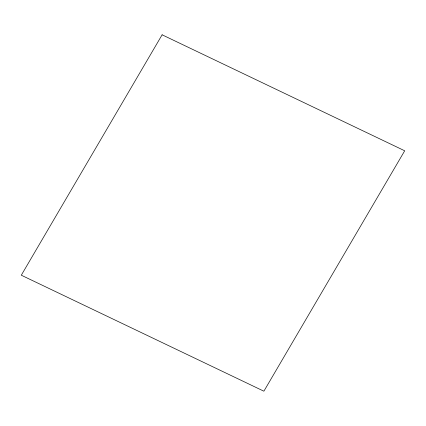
<?xml version="1.0" encoding="UTF-8"?>
<svg xmlns="http://www.w3.org/2000/svg" width="426" height="426" viewBox="0 0 426 426"><rect width="100%" height="100%" fill="white"/><g stroke="black" fill="none" stroke-linecap="round" stroke-linejoin="round"><path stroke-width="0.64" d="M162.12 34.804L21.3 275.212L263.88 391.196L404.7 150.788L162.12 34.804"/></g></svg>
